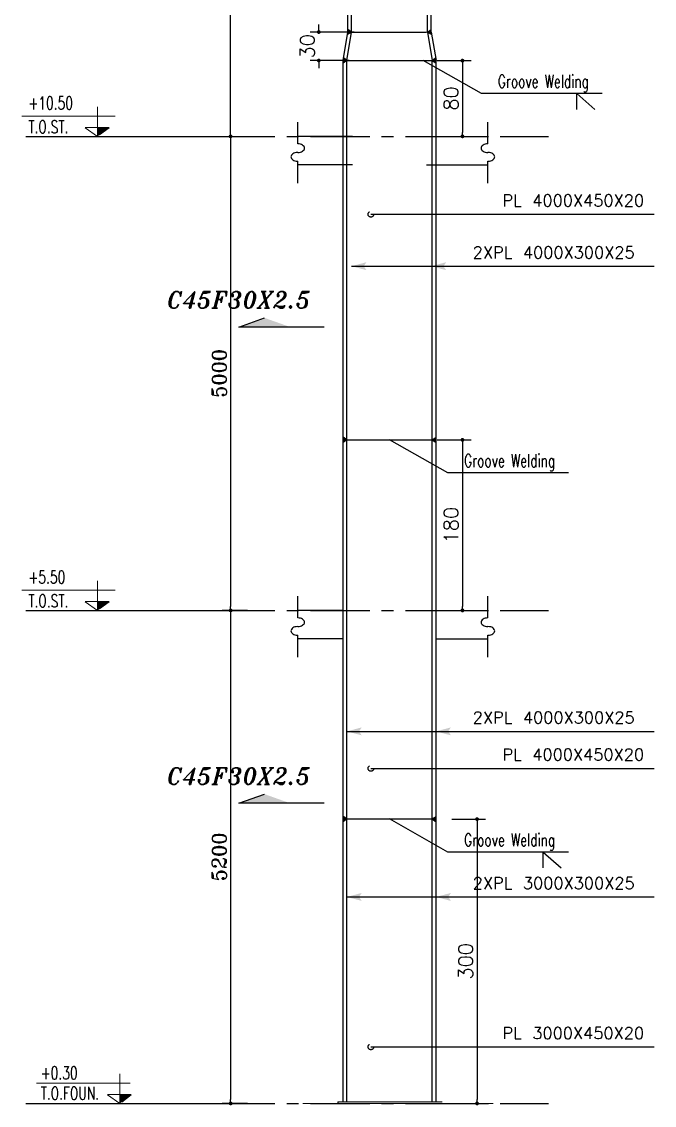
# Model space of a CAD drawing. Header units: inches. Extents: x 1387 to 2676, y -3554 to -2136.
# Drawn here: x 2541.16 to 2554.5, y -2344.25 to -2321.39 of the extents above; entities that cross this region are included whole.
import ezdxf

# ---------------------------------------------------------------- set-up
doc = ezdxf.new("R2010")
doc.units = ezdxf.units.IN
doc.header["$MEASUREMENT"] = 0
doc.linetypes.add('CENTER', pattern=[2, 1.25, -0.25, 0.25, -0.25])
doc.linetypes.add('HIDDEN', pattern=[0.375, 0.25, -0.125])
for name, color, linetype in [('1', 1, 'Continuous'), ('1R', 1, 'Continuous'), ('2H', 2, 'HIDDEN'), ('2Y', 2, 'Continuous'), ('3', 3, 'HIDDEN'), ('3G', 3, 'Continuous'), ('AXE', 1, 'CENTER'), ('COL-2', 3, 'Continuous'), ('D', 1, 'Continuous'), ('DIM', 8, 'Continuous'), ('LEVEL', 3, 'HIDDEN'), ('Pich', 2, 'Continuous')]:
    doc.layers.add(name, color=color, linetype=linetype)
doc.layers.add('2', color=2, linetype='Continuous', lineweight=9)
doc.styles.add('ITALICT', font='italict')
doc.styles.add('ROMANC', font='TXT.shx')
doc.styles.add('ROMANS', font='ROMANS')
doc.styles.add('ROMANT', font='romant')
doc.dimstyles.new('1-100', dxfattribs={"dimtxt": 0.3, "dimasz": 0.08, "dimexe": 0.18, "dimexo": 0.0625, "dimgap": 0.09, "dimtad": 1, "dimdec": 0, "dimlfac": 1000, "dimdsep": 46, "dimtxsty": 'ROMANT', "dimblk": 'DOT', "dimcen": 0.09, "dimclrd": 1, "dimclre": 1, "dimclrt": 3, "dimadec": 0, "dimazin": 0, "dimtfac": 1, "dimtdec": 0, "dimtix": 1, "dimtofl": 0, "dimtmove": 2, "dimatfit": 3, "dimldrblk": 'DOT', "dimfxl": 1, "dimtolj": 1, "dimarcsym": 0})
doc.dimstyles.new('1-50-2', dxfattribs={"dimtxt": 0.3, "dimasz": 0.08, "dimexe": 0.18, "dimexo": 0.0625, "dimgap": 0.09, "dimtad": 1, "dimdec": 0, "dimlfac": 500, "dimdsep": 46, "dimtxsty": 'ROMANT', "dimblk": 'DOT', "dimcen": 0.09, "dimclrd": 1, "dimclre": 1, "dimclrt": 3, "dimadec": 0, "dimazin": 0, "dimtfac": 1, "dimtdec": 0, "dimtix": 1, "dimtofl": 0, "dimtmove": 2, "dimatfit": 3, "dimldrblk": 'DOT', "dimfxl": 1, "dimtolj": 1, "dimarcsym": 0})

# ---------------------------------------------------------------- blocks, each defined once
blk = doc.blocks.new('DOT')
at = {"layer": 'DIM', "color": 0, "linetype": 'ByBlock'}
blk.add_line((-0.5, 0), (-1, 0), dxfattribs=at)
at = {"layer": 'DIM', "color": 0, "linetype": 'ByBlock', "const_width": 0.5}
blk.add_lwpolyline([(-0.25, 0, 1), (0.25, 0, 1)], format="xyb", close=True, dxfattribs=at)
blk = doc.blocks.new('*D1969')
at = {"layer": 'D', "color": 1, "lineweight": -2, "transparency": 16777216}
for p, q in [((2549.92, -2322.21), (2550.635, -2322.21)), ((2550.455, -2322.29), (2550.455, -2323.728)), ((2550.02, -2323.808), (2550.635, -2323.808))]:
    blk.add_line(p, q, dxfattribs=at)
at = {"layer": 'Defpoints', "color": 0, "transparency": 16777216}
for p in [(2549.858, -2322.21, -0.015), (2549.958, -2323.808), (2550.455, -2323.808)]:
    blk.add_point(p, dxfattribs=at)
at = {"layer": 'D', "color": 1, "lineweight": -2, "transparency": 16777216, "xscale": 0.08, "yscale": 0.08, "zscale": 0.08}
for p, rotation in [((2550.455, -2322.21), 90), ((2550.455, -2323.808), 270)]:
    blk.add_blockref('DOT', p, dxfattribs=dict(at, rotation=rotation))
at = {"layer": 'D', "color": 2, "transparency": 16777216, "insert": (2550.215, -2323.009), "char_height": 0.3, "attachment_point": 5, "rotation": 90, "style": 'ROMANS'}
blk.add_mtext('\\A1;80', dxfattribs=at)
blk = doc.blocks.new('_Dot')
at = {"layer": 'DIM', "color": 0, "lineweight": -2}
blk.add_line((-0.5, 0), (-1, 0), dxfattribs=at)
at = {"layer": 'DIM', "color": 0, "const_width": 0.5}
blk.add_lwpolyline([(-0.25, 0, 1), (0.25, 0, 1)], format="xyb", close=True, dxfattribs=at)
blk = doc.blocks.new('*D1968')
at = {"layer": 'D', "color": 1, "lineweight": -2, "transparency": 16777216}
for p, q in [((2547.426, -2321.528), (2547.426, -2321.448)), ((2548.174, -2321.608), (2547.246, -2321.608)), ((2548.063, -2322.208), (2547.246, -2322.208)), ((2547.426, -2322.288), (2547.426, -2322.368))]:
    blk.add_line(p, q, dxfattribs=at)
at = {"layer": 'Defpoints', "color": 0, "transparency": 16777216}
for p in [(2548.237, -2321.608), (2547.426, -2322.208), (2548.125, -2322.208, -0.015)]:
    blk.add_point(p, dxfattribs=at)
at = {"layer": 'D', "color": 1, "lineweight": -2, "transparency": 16777216, "xscale": 0.08, "yscale": 0.08, "zscale": 0.08}
for p, rotation in [((2547.426, -2321.608), 270), ((2547.426, -2322.208), 90)]:
    blk.add_blockref('DOT', p, dxfattribs=dict(at, rotation=rotation))
at = {"layer": 'D', "color": 2, "transparency": 16777216, "insert": (2547.186, -2321.908), "char_height": 0.3, "attachment_point": 5, "rotation": 90, "style": 'ROMANS'}
blk.add_mtext('\\A1;30', dxfattribs=at)
blk = doc.blocks.new('*D1965')
at = {"layer": 'Defpoints', "color": 0, "transparency": 16777216}
for p in [(2545.405, -2315.808), (2545.567, -2315.808), (2545.405, -2323.808)]:
    blk.add_point(p, dxfattribs=at)
at = {"layer": 'Pich', "color": 1, "lineweight": -2, "transparency": 16777216}
for p, q in [((2545.468, -2315.808), (2545.747, -2315.808)), ((2545.567, -2323.728), (2545.567, -2315.888)), ((2545.468, -2323.808), (2545.747, -2323.808))]:
    blk.add_line(p, q, dxfattribs=at)
at = {"layer": 'Pich', "color": 1, "lineweight": -2, "transparency": 16777216, "xscale": 0.08, "yscale": 0.08, "zscale": 0.08}
for p, rotation in [((2545.567, -2315.808), 90), ((2545.567, -2323.808), 270)]:
    blk.add_blockref('DOT', p, dxfattribs=dict(at, rotation=rotation))
at = {"layer": 'Pich', "color": 3, "transparency": 16777216, "insert": (2545.327, -2319.808), "char_height": 0.3, "attachment_point": 5, "rotation": 90, "style": 'ROMANT'}
blk.add_mtext('\\A1;4000', dxfattribs=at)
blk = doc.blocks.new('*D1966')
at = {"layer": 'Defpoints', "color": 0, "transparency": 16777216}
for p in [(2545.567, -2323.808), (2545.567, -2333.808), (2545.567, -2333.808)]:
    blk.add_point(p, dxfattribs=at)
at = {"layer": 'Pich', "color": 1, "lineweight": -2, "transparency": 16777216}
for p, q in [((2545.629, -2323.808), (2545.747, -2323.808)), ((2545.567, -2323.888), (2545.567, -2333.728)), ((2545.629, -2333.808), (2545.747, -2333.808))]:
    blk.add_line(p, q, dxfattribs=at)
at = {"layer": 'Pich', "color": 1, "lineweight": -2, "transparency": 16777216, "xscale": 0.08, "yscale": 0.08, "zscale": 0.08}
for p, rotation in [((2545.567, -2323.808), 90), ((2545.567, -2333.808), 270)]:
    blk.add_blockref('DOT', p, dxfattribs=dict(at, rotation=rotation))
at = {"layer": 'Pich', "color": 3, "transparency": 16777216, "insert": (2545.327, -2328.808), "char_height": 0.3, "attachment_point": 5, "rotation": 90, "style": 'ROMANT'}
blk.add_mtext('\\A1;5000', dxfattribs=at)
blk = doc.blocks.new('*D1967')
at = {"layer": 'Defpoints', "color": 0, "transparency": 16777216}
for p in [(2545.987, -2333.808), (2545.567, -2344.208), (2545.987, -2344.208)]:
    blk.add_point(p, dxfattribs=at)
at = {"layer": 'Pich', "color": 1, "lineweight": -2, "transparency": 16777216}
for p, q in [((2545.924, -2333.808), (2545.387, -2333.808)), ((2545.567, -2333.888), (2545.567, -2344.128)), ((2545.924, -2344.208), (2545.387, -2344.208))]:
    blk.add_line(p, q, dxfattribs=at)
at = {"layer": 'Pich', "color": 1, "lineweight": -2, "transparency": 16777216, "xscale": 0.08, "yscale": 0.08, "zscale": 0.08}
for p, rotation in [((2545.567, -2333.808), 90), ((2545.567, -2344.208), 270)]:
    blk.add_blockref('DOT', p, dxfattribs=dict(at, rotation=rotation))
at = {"layer": 'Pich', "color": 3, "transparency": 16777216, "insert": (2545.327, -2339.008), "char_height": 0.3, "attachment_point": 5, "rotation": 90, "style": 'ROMANT'}
blk.add_mtext('\\A1;5200', dxfattribs=at)
blk = doc.blocks.new('*D1960')
at = {"layer": 'D', "color": 1, "lineweight": -2, "transparency": 16777216}
for p, q in [((2550.228, -2338.21), (2550.943, -2338.21)), ((2550.763, -2338.29), (2550.763, -2344.128)), ((2550.328, -2344.208), (2550.943, -2344.208))]:
    blk.add_line(p, q, dxfattribs=at)
at = {"layer": 'Defpoints', "color": 0, "transparency": 16777216}
for p in [(2550.165, -2338.21), (2550.265, -2344.208), (2550.763, -2344.208)]:
    blk.add_point(p, dxfattribs=at)
at = {"layer": 'D', "color": 1, "lineweight": -2, "transparency": 16777216, "xscale": 0.08, "yscale": 0.08, "zscale": 0.08}
for p, rotation in [((2550.763, -2338.21), 90), ((2550.763, -2344.208), 270)]:
    blk.add_blockref('DOT', p, dxfattribs=dict(at, rotation=rotation))
at = {"layer": 'D', "color": 2, "transparency": 16777216, "insert": (2550.523, -2341.209), "char_height": 0.3, "attachment_point": 5, "rotation": 90, "style": 'ROMANS'}
blk.add_mtext('\\A1;300', dxfattribs=at)
blk = doc.blocks.new('*D1970')
at = {"layer": 'D', "color": 1, "lineweight": -2, "transparency": 16777216}
for p, q in [((2549.92, -2330.21), (2550.635, -2330.21)), ((2550.455, -2330.29), (2550.455, -2333.728)), ((2550.02, -2333.808), (2550.635, -2333.808))]:
    blk.add_line(p, q, dxfattribs=at)
at = {"layer": 'Defpoints', "color": 0, "transparency": 16777216}
for p in [(2549.858, -2330.21, -0.015), (2549.958, -2333.808, -0.015), (2550.455, -2333.808)]:
    blk.add_point(p, dxfattribs=at)
at = {"layer": 'D', "color": 1, "lineweight": -2, "transparency": 16777216, "xscale": 0.08, "yscale": 0.08, "zscale": 0.08}
for p, rotation in [((2550.455, -2330.21), 90), ((2550.455, -2333.808), 270)]:
    blk.add_blockref('DOT', p, dxfattribs=dict(at, rotation=rotation))
at = {"layer": 'D', "color": 2, "transparency": 16777216, "insert": (2550.215, -2332.009), "char_height": 0.3, "attachment_point": 5, "rotation": 90, "style": 'ROMANS'}
blk.add_mtext('\\A1;180', dxfattribs=at)

msp = doc.modelspace()

# ---------------------------------------------------------------- hatches: boundary and pattern name
at = {"layer": '1R'}
h = msp.add_hatch(color=256, dxfattribs=at)
h.dxf.hatch_style = 1
h.paths.add_polyline_path([(2548.03737283, -2321.55064041), (2548.03737283, -2321.6077692), (2548.11737283, -2321.6077692)])
h.paths.add_polyline_path([(2548.11737283, -2321.6077692), (2548.03737283, -2321.6077692), (2548.02842057, -2321.66148275)])
h = msp.add_hatch(color=256, dxfattribs=at)
h.dxf.hatch_style = 1
h.paths.add_polyline_path([(2549.79737283, -2321.55064041), (2549.79737283, -2321.6077692), (2549.71737283, -2321.6077692)])
h.paths.add_polyline_path([(2549.71737283, -2321.6077692), (2549.79737283, -2321.6077692), (2549.80633228, -2321.66152587)])
h = msp.add_hatch(color=256, dxfattribs=at)
h.dxf.hatch_style = 1
h.paths.add_polyline_path([(2547.94622918, -2322.15463112), (2547.93737283, -2322.2077692), (2548.01737283, -2322.2077692)])
h.paths.add_polyline_path([(2548.01737283, -2322.2077692), (2547.93737283, -2322.2077692), (2547.93737283, -2322.26489798)])
h = msp.add_hatch(color=256, dxfattribs=at)
h.dxf.hatch_style = 1
h.paths.add_polyline_path([(2549.88857191, -2322.15496367), (2549.89737283, -2322.2077692), (2549.81737283, -2322.2077692)])
h.paths.add_polyline_path([(2549.81737283, -2322.2077692), (2549.89737283, -2322.2077692), (2549.89737283, -2322.26489798)])
h = msp.add_hatch(color=256, dxfattribs=at)
h.dxf.hatch_style = 1
h.paths.add_polyline_path([(2547.93737283, -2330.15463112), (2547.93737283, -2330.2077692), (2548.01737283, -2330.2077692)])
h.paths.add_polyline_path([(2548.01737283, -2330.2077692), (2547.93737283, -2330.2077692), (2547.93737283, -2330.26489798)])
h = msp.add_hatch(color=256, dxfattribs=at)
h.dxf.hatch_style = 1
h.paths.add_polyline_path([(2549.89737283, -2330.15496367), (2549.89737283, -2330.2077692), (2549.81737283, -2330.2077692)])
h.paths.add_polyline_path([(2549.81737283, -2330.2077692), (2549.89737283, -2330.2077692), (2549.89737283, -2330.26489798)])
h = msp.add_hatch(color=256, dxfattribs=at)
h.dxf.hatch_style = 1
h.paths.add_polyline_path([(2547.93737283, -2338.15463112), (2547.93737283, -2338.2077692), (2548.01737283, -2338.2077692)])
h.paths.add_polyline_path([(2548.01737283, -2338.2077692), (2547.93737283, -2338.2077692), (2547.93737283, -2338.26489798)])
h = msp.add_hatch(color=256, dxfattribs=at)
h.dxf.hatch_style = 1
h.paths.add_polyline_path([(2549.89737283, -2338.15496367), (2549.89737283, -2338.2077692), (2549.81737283, -2338.2077692)])
h.paths.add_polyline_path([(2549.81737283, -2338.2077692), (2549.89737283, -2338.2077692), (2549.89737283, -2338.26489798)])
at = {"layer": 'COL-2'}
msp.add_hatch(color=256, dxfattribs=at).paths.add_polyline_path([(2550.02942075, -2344.1726692), (2547.82586325, -2344.1726692), (2547.82586325, -2344.2077692), (2550.02942075, -2344.2077692)])

# ---------------------------------------------------------------- linework, layer by layer
at = {"layer": '1'}
for p, q in [((2548.52367963, -2325.45129038), (2554.49968708, -2325.45129038)), ((2548.11737283, -2326.54679032), (2554.49968708, -2326.54679032)), ((2548.01737283, -2336.35947856), (2554.49968708, -2336.35947856)), ((2548.52367963, -2337.14041413), (2554.49968708, -2337.14041413)), ((2548.01737283, -2339.85179713), (2554.49968708, -2339.85179713)), ((2548.52367963, -2343.01413562), (2554.49968708, -2343.01413562))]:
    msp.add_line(p, q, dxfattribs=at)
at = {"layer": '1R'}
for p, q in [((2548.11737283, -2321.6077692), (2548.03737283, -2321.55064041)), ((2549.71737283, -2321.6077692), (2549.79737283, -2321.55064041)), ((2548.11737283, -2321.6077692), (2548.02834503, -2321.661936, -0.01635413)), ((2548.03737283, -2321.6077692, -0.01499996), (2549.39737283, -2321.6077692, -0.01499996)), ((2548.23737283, -2321.6077692), (2549.69737283, -2321.6077692)), ((2549.71737283, -2321.6077692), (2549.80633228, -2321.66152587, -0.01499996)), ((2547.93737283, -2322.2077692, -0.01499996), (2549.89737283, -2322.2077692, -0.01499996)), ((2547.93737283, -2322.2077692, -0.01499996), (2549.89737283, -2322.2077692, -0.01499996)), ((2547.93737283, -2322.2077692, -0.01499996), (2549.69737283, -2322.2077692, -0.01499996)), ((2547.93737283, -2322.2077692, -0.01499996), (2549.69737283, -2322.2077692, -0.01499996)), ((2548.01737283, -2322.2077692, -0.01499996), (2547.93737283, -2322.26489798, -0.01499996)), ((2548.01737283, -2322.2077692, -0.01499996), (2547.94622918, -2322.15463112, -0.02867148)), ((2550.8559827, -2322.90441907, -0.01499996), (2549.62786117, -2322.2077692, -0.01499996)), ((2549.81737283, -2322.2077692, -0.01499996), (2549.88857191, -2322.15496367, -0.01499996)), ((2549.81737283, -2322.2077692, -0.01499996), (2549.89737283, -2322.26489798, -0.01499996)), ((2553.40324747, -2322.90441907, -0.01499996), (2550.8559827, -2322.90441907, -0.01499996)), ((2548.01737283, -2330.2077692), (2547.93737283, -2330.15463112)), ((2548.01737283, -2330.2077692), (2547.93737283, -2330.26489798)), ((2548.01737283, -2330.2077692), (2549.77737283, -2330.2077692)), ((2548.01737283, -2330.2077692), (2549.89737283, -2330.2077692)), ((2548.01737283, -2330.2077692), (2549.89737283, -2330.2077692)), ((2548.01737283, -2330.2077692), (2549.77737283, -2330.2077692)), ((2548.01737283, -2330.2077692), (2549.77737283, -2330.2077692)), ((2550.14549437, -2330.90441907), (2548.91737283, -2330.2077692)), ((2549.81737283, -2330.2077692), (2549.89737283, -2330.15496367)), ((2549.81737283, -2330.2077692), (2549.89737283, -2330.26489798)), ((2552.69275914, -2330.90441907), (2550.14549437, -2330.90441907)), ((2548.01737283, -2338.2077692), (2547.93737283, -2338.15463112)), ((2548.01737283, -2338.2077692), (2547.93737283, -2338.26489798)), ((2548.01737283, -2338.2077692), (2549.89737283, -2338.2077692)), ((2548.01737283, -2338.2077692), (2549.89737283, -2338.2077692)), ((2548.01737283, -2338.2077692), (2549.77737283, -2338.2077692)), ((2548.01737283, -2338.2077692), (2549.77737283, -2338.2077692)), ((2550.14549437, -2338.90441907), (2548.91737283, -2338.2077692)), ((2549.81737283, -2338.2077692), (2549.89737283, -2338.15496367)), ((2549.81737283, -2338.2077692), (2549.89737283, -2338.26489798)), ((2552.69275914, -2338.90441907), (2550.14549437, -2338.90441907))]:
    msp.add_line(p, q, dxfattribs=at)
at = {"layer": '2'}
for p, q in [((2543.13331859, -2323.37965528), (2541.16166553, -2323.37965528)), ((2542.7634117, -2323.8077692), (2542.7634117, -2323.18333853)), ((2542.7634117, -2323.8077692), (2542.50336683, -2323.62760634)), ((2542.50343343, -2323.6228955), (2543.0035197, -2323.6228955)), ((2542.7634117, -2333.8077692), (2542.7634117, -2333.18333853)), ((2543.13331859, -2333.37965528), (2541.16166553, -2333.37965528)), ((2542.7634117, -2333.8077692), (2542.50336683, -2333.62760634)), ((2542.50343343, -2333.6228955), (2543.0035197, -2333.6228955)), ((2543.23271289, -2344.2077692), (2543.23271289, -2343.58333853)), ((2543.44555888, -2343.77965528), (2541.47390581, -2343.77965528)), ((2543.23271289, -2344.2077692), (2542.97266802, -2344.02760634)), ((2542.97273462, -2344.0228955), (2543.47282089, -2344.0228955)), ((2547.82586325, -2344.1726692), (2550.02986325, -2344.1726692)), ((2547.0903546, -2344.2077692), (2551.10058348, -2344.2077692))]:
    msp.add_line(p, q, dxfattribs=at)
at = {"layer": '2H'}
for p, q in [((2543.00345311, -2323.62760634), (2542.7634117, -2323.8077692)), ((2543.00345311, -2333.62760634), (2542.7634117, -2333.8077692)), ((2543.4727543, -2344.02760634), (2543.23271289, -2344.2077692))]:
    msp.add_line(p, q, dxfattribs=at)
at = {"layer": '2Y'}
for p, q in [((2552.8689365, -2323.24029659, -0.01499996), (2552.8689365, -2322.9052914, -0.01499996)), ((2552.8689365, -2322.9052914, -0.01499996), (2553.24363903, -2323.24029659, -0.01499996)), ((2546.98063495, -2323.96621595), (2546.98063495, -2323.51059283)), ((2550.99276387, -2323.96621595), (2550.99276387, -2323.51059283)), ((2546.98063495, -2324.79216283), (2546.98063495, -2324.33157835)), ((2550.99276387, -2324.79216283), (2550.99276387, -2324.33157835)), ((2546.98063495, -2333.96621595), (2546.98063495, -2333.51059283)), ((2550.99276387, -2333.96621595), (2550.99276387, -2333.51059283)), ((2546.98063495, -2334.79216283), (2546.98063495, -2334.33157835)), ((2550.99276387, -2334.79216283), (2550.99276387, -2334.33157835)), ((2552.15844817, -2339.24029659), (2552.15844817, -2338.9052914)), ((2552.15844817, -2338.9052914), (2552.53315069, -2339.24029659))]:
    msp.add_line(p, q, dxfattribs=at)
for centre, radius, start, end in [((2546.98063495, -2324.18998524), 0.22376929, 75.201495889, 90.000000003), ((2546.99788067, -2324.1247059), 0.15625036, 57.470460436, 75.201495889), ((2547.02417514, -2324.08347878), 0.10735174, 33.001544692, 57.470460436), ((2547.06408952, -2324.05755655), 0.05975846, 359.999999998, 33.001544691), ((2547.06408952, -2324.05755655), 0.05975846, 326.998455309, 0), ((2550.9093093, -2324.05755655), 0.05975846, 146.998455309, 180.000000002), ((2550.9093093, -2324.05755655), 0.05975846, 180, 213.001544691), ((2550.94922368, -2324.08347878), 0.10735174, 122.529539564, 146.998455308), ((2550.97551815, -2324.1247059), 0.15625036, 104.798504111, 122.529539564), ((2550.99276387, -2324.18998524), 0.22376929, 89.999999997, 104.798504111), ((2546.89718038, -2324.24023775), 0.05975846, 146.998455308, 179.999999999), ((2546.89718038, -2324.24023775), 0.05975846, 180, 213.001544691), ((2546.93709476, -2324.26615998), 0.10735174, 122.529539564, 146.998455308), ((2546.93709476, -2324.21431551), 0.10735174, 213.001544692, 237.470460436), ((2546.96338923, -2324.3073871), 0.15625036, 104.798504114, 122.529539568), ((2546.98063495, -2324.37266644), 0.22376929, 89.999999997, 104.798504111), ((2546.98063495, -2323.92512786), 0.22376929, 270, 284.798504114), ((2546.99788067, -2323.99040719), 0.15625036, 284.798504111, 302.529539564), ((2547.02417514, -2324.03163432), 0.10735174, 302.529539564, 326.998455309), ((2550.94922368, -2324.03163432), 0.10735174, 213.001544691, 237.470460436), ((2550.97551815, -2323.99040719), 0.15625036, 237.470460436, 255.201495889), ((2550.99276387, -2323.92512786), 0.22376929, 255.201495886, 270), ((2550.99276387, -2324.37266644), 0.22376929, 75.201495889, 90.000000003), ((2551.01000959, -2324.3073871), 0.15625036, 57.470460432, 75.201495886), ((2551.03630406, -2324.26615998), 0.10735174, 33.001544692, 57.470460436), ((2551.03630406, -2324.21431551), 0.10735174, 302.529539564, 326.998455308), ((2551.07621844, -2324.24023775), 0.05975846, 0.000000001, 33.001544692), ((2551.07621844, -2324.24023775), 0.05975846, 326.998455309, 0), ((2546.96338923, -2324.17308839), 0.15625036, 237.470460436, 255.201495889), ((2546.98063495, -2324.10780906), 0.22376929, 255.201495889, 270), ((2550.99276387, -2324.10780906), 0.22376929, 270, 284.798504111), ((2551.01000959, -2324.17308839), 0.15625036, 284.798504111, 302.529539564), ((2546.98063495, -2334.18998524), 0.22376929, 75.201495889, 90.000000003), ((2546.99788067, -2334.1247059), 0.15625036, 57.470460436, 75.201495889), ((2546.99788067, -2333.99040719), 0.15625036, 284.798504111, 302.529539564), ((2547.02417514, -2334.08347878), 0.10735174, 33.001544692, 57.470460436), ((2547.02417514, -2334.03163432), 0.10735174, 302.529539564, 326.998455309), ((2547.06408952, -2334.05755655), 0.05975846, 359.999999998, 33.001544691), ((2547.06408952, -2334.05755655), 0.05975846, 326.998455309, 0), ((2550.9093093, -2334.05755655), 0.05975846, 146.998455309, 180.000000002), ((2550.9093093, -2334.05755655), 0.05975846, 180, 213.001544691), ((2550.94922368, -2334.08347878), 0.10735174, 122.529539564, 146.998455308), ((2550.94922368, -2334.03163432), 0.10735174, 213.001544691, 237.470460436), ((2550.97551815, -2334.1247059), 0.15625036, 104.798504111, 122.529539564), ((2550.97551815, -2333.99040719), 0.15625036, 237.470460436, 255.201495889), ((2550.99276387, -2334.18998524), 0.22376929, 89.999999997, 104.798504111), ((2546.89718038, -2334.24023775), 0.05975846, 146.998455308, 179.999999999), ((2546.89718038, -2334.24023775), 0.05975846, 180, 213.001544691), ((2546.93709476, -2334.26615998), 0.10735174, 122.529539564, 146.998455308), ((2546.93709476, -2334.21431551), 0.10735174, 213.001544692, 237.470460436), ((2546.96338923, -2334.3073871), 0.15625036, 104.798504114, 122.529539568), ((2546.96338923, -2334.17308839), 0.15625036, 237.470460436, 255.201495889), ((2546.98063495, -2334.37266644), 0.22376929, 89.999999997, 104.798504111), ((2546.98063495, -2334.10780906), 0.22376929, 255.201495889, 270), ((2546.98063495, -2333.92512786), 0.22376929, 270, 284.798504114), ((2550.99276387, -2333.92512786), 0.22376929, 255.201495886, 270), ((2550.99276387, -2334.37266644), 0.22376929, 75.201495889, 90.000000003), ((2550.99276387, -2334.10780906), 0.22376929, 270, 284.798504111), ((2551.01000959, -2334.3073871), 0.15625036, 57.470460432, 75.201495886), ((2551.01000959, -2334.17308839), 0.15625036, 284.798504111, 302.529539564), ((2551.03630406, -2334.26615998), 0.10735174, 33.001544692, 57.470460436), ((2551.03630406, -2334.21431551), 0.10735174, 302.529539564, 326.998455308), ((2551.07621844, -2334.24023775), 0.05975846, 0.000000001, 33.001544692), ((2551.07621844, -2334.24023775), 0.05975846, 326.998455309, 0)]:
    msp.add_arc(centre, radius, start, end, dxfattribs=at)
at = {"layer": '3'}
for centre in [(2548.52367963, -2325.45129038), (2548.52367963, -2337.14041413), (2548.52367963, -2343.01413562)]:
    msp.add_circle(centre, 0.06, dxfattribs=at)
for points in [[(2542.7634117, -2323.8077692), (2543.00345311, -2323.62760634), (2542.7634117, -2323.62760634)], [(2548.11737283, -2326.54679032), (2548.37460814, -2326.54679032), (2548.4310075, -2326.46273431)], [(2548.11737283, -2326.54679032), (2548.37460814, -2326.54679032), (2548.4310075, -2326.63084633)], [(2549.79737283, -2326.54679032), (2550.05460814, -2326.54679032), (2550.1110075, -2326.46273431)], [(2549.79737283, -2326.54679032), (2550.05460814, -2326.54679032), (2550.1110075, -2326.63084633)], [(2542.7634117, -2333.8077692), (2543.00345311, -2333.62760634), (2542.7634117, -2333.62760634)], [(2548.01737283, -2336.35947856), (2548.27460814, -2336.35947856), (2548.3310075, -2336.27542255)], [(2548.01737283, -2336.35947856), (2548.27460814, -2336.35947856), (2548.3310075, -2336.44353456)], [(2549.89737283, -2336.35947856), (2550.15460814, -2336.35947856), (2550.2110075, -2336.27542255)], [(2549.89737283, -2336.35947856), (2550.15460814, -2336.35947856), (2550.2110075, -2336.44353456)], [(2548.01737283, -2339.85179713), (2548.27460814, -2339.85179713), (2548.3310075, -2339.76774112)], [(2549.89737283, -2339.85179713), (2550.15460814, -2339.85179713), (2550.2110075, -2339.76774112)], [(2548.01737283, -2339.85179713), (2548.27460814, -2339.85179713), (2548.3310075, -2339.93585314)], [(2549.89737283, -2339.85179713), (2550.15460814, -2339.85179713), (2550.2110075, -2339.93585314)], [(2543.23271289, -2344.2077692), (2543.4727543, -2344.02760634), (2543.23271289, -2344.02760634)]]:
    msp.add_solid(points, dxfattribs=at)
at = {"layer": '3G'}
for p, q in [((2548.03737283, -2321.6077692, -0.01499996), (2548.03737283, -2313.6077692, 0.02999992)), ((2548.11737283, -2321.6077692, -0.01499996), (2548.11737283, -2313.6077692, 0.02999992)), ((2549.71737283, -2321.6077692, -0.01499996), (2549.71737283, -2313.6077692, 0.02999992)), ((2549.71737283, -2321.6077692, -0.01499996), (2549.71737283, -2313.6077692, 0.02999992)), ((2549.79737283, -2321.6077692, -0.01499996), (2549.79737283, -2313.6077692, 0.02999992)), ((2547.93737283, -2322.2077692, -0.02999992), (2548.03737283, -2321.6077692, -0.01499996)), ((2548.01737283, -2322.2077692, -0.02999992), (2548.11737283, -2321.6077692, -0.01499996)), ((2549.71737283, -2321.6077692, -0.01499996), (2549.81737283, -2322.2077692, -0.01499996)), ((2549.79737283, -2321.6077692, -0.01499996), (2549.89737283, -2322.2077692, -0.01499996)), ((2547.93737283, -2344.1726692), (2547.93737283, -2322.2077692, -0.01499996)), ((2548.01737283, -2344.1726692), (2548.01737283, -2322.2077692, -0.01499996)), ((2549.81737283, -2344.1726692), (2549.81737283, -2322.2077692, -0.01499996)), ((2549.81737283, -2344.1726692), (2549.81737283, -2322.2077692, -0.01499996)), ((2549.89737283, -2344.1726692), (2549.89737283, -2322.2077692, -0.01499996)), ((2548.13737283, -2323.8077692), (2546.98063495, -2323.8077692)), ((2549.69737283, -2323.8077692), (2550.99276387, -2323.8077692)), ((2548.13737283, -2324.4077692), (2546.98063495, -2324.4077692)), ((2549.69737283, -2324.4077692), (2550.99276387, -2324.4077692)), ((2545.73712193, -2327.8305215), (2546.28105474, -2327.6369547)), ((2547.54000132, -2327.8305215), (2545.73712193, -2327.8305215)), ((2547.93737283, -2333.8077692), (2546.98063495, -2333.8077692)), ((2549.89737283, -2333.8077692), (2550.99276387, -2333.8077692)), ((2547.93737283, -2334.4077692), (2546.98063495, -2334.4077692)), ((2549.89737283, -2334.4077692), (2550.99276387, -2334.4077692)), ((2545.73712193, -2337.87666911), (2546.28105474, -2337.68310231)), ((2547.54000132, -2337.87666911), (2545.73712193, -2337.87666911))]:
    msp.add_line(p, q, dxfattribs=at)
for points in [[(2545.73712193, -2327.8305215), (2546.28105474, -2327.6369547), (2546.28105474, -2327.8305215)], [(2546.82498756, -2327.8305215), (2546.28105474, -2327.6369547), (2546.28105474, -2327.8305215)], [(2545.73712193, -2337.87666911), (2546.28105474, -2337.68310231), (2546.28105474, -2337.87666911)], [(2546.82498756, -2337.87666911), (2546.28105474, -2337.68310231), (2546.28105474, -2337.87666911)]]:
    msp.add_solid(points, dxfattribs=at)
at = {"layer": 'AXE'}
for p, q in [((2541.25048267, -2323.8077692, -0.01499996), (2552.27139319, -2323.8077692, -0.01499996)), ((2541.25048267, -2333.8077692), (2552.27139319, -2333.8077692)), ((2541.25048267, -2344.2077692), (2552.27139319, -2344.2077692))]:
    msp.add_line(p, q, dxfattribs=at)
at = {"layer": 'COL-2'}
msp.add_line((2547.82586325, -2344.1726692), (2547.82586325, -2344.2077692), dxfattribs=at)
at = {"layer": 'D'}
for p, q in [((2541.97079917, -2323.8077692), (2544.12115997, -2323.8077692)), ((2543.12252937, -2323.8077692), (2545.27289017, -2323.8077692)), ((2541.97079917, -2333.8077692), (2544.12115997, -2333.8077692)), ((2543.12252937, -2333.8077692), (2545.27289017, -2333.8077692)), ((2542.28303945, -2344.2077692), (2544.43340026, -2344.2077692)), ((2543.43476965, -2344.2077692), (2545.58513046, -2344.2077692))]:
    msp.add_line(p, q, dxfattribs=at)

# ---------------------------------------------------------------- texts
at = {"layer": '2Y', "style": 'ROMANC'}
for s, p in [('PL 4000X450X20', (2551.29764777, -2325.28563331)), ('2XPL 4000X300X25', (2550.67002317, -2326.38113325)), ('2XPL 4000X300X25', (2550.67002317, -2336.19382149)), ('PL 4000X450X20', (2551.29764777, -2336.97475707)), ('2XPL 3000X300X25', (2550.67002317, -2339.68614006)), ('PL 3000X450X20', (2551.29764777, -2342.84847855))]:
    msp.add_text(s, height=0.2499993062, dxfattribs=at).set_placement(p)
at = {"layer": '3G', "style": 'ITALICT'}
for p in [(2544.22792371, -2327.43295238), (2544.22792371, -2337.47909998)]:
    msp.add_text('C45F30X2.5', height=0.35, dxfattribs=at).set_placement(p)
at = {"layer": 'LEVEL', "style": 'ROMANS', "width": 0.7}
for s, p in [('Groove Welding', (2551.19979462, -2322.78285462, -0.01499996)), ('+10.50', (2541.30246375, -2323.24002116)), ('T.O.ST.  ', (2541.30246375, -2323.74126807)), ('Groove Welding', (2550.48930629, -2330.78285462)), ('+5.50', (2541.30246375, -2333.24002116)), ('T.O.ST.  ', (2541.30246375, -2333.74126807)), ('Groove Welding', (2550.48930629, -2338.78285462)), ('+0.30', (2541.56256183, -2343.6987166)), ('T.O.FOUN.', (2541.56256183, -2344.12827395))]:
    msp.add_text(s, height=0.27, dxfattribs=at).set_placement(p)

# ---------------------------------------------------------------- dimensions: what is measured, and where the dimension line sits
at = {"layer": 'D'}
for base, p1, p2, text, picture, middle in [((2547.42557336, -2322.2077692), (2548.23663584, -2321.6077692), (2548.12507247, -2322.2077692, -0.01499996), '30', '*D1968', (2547.18557336, -2321.9077692)), ((2550.45532374, -2323.8077692), (2549.85793334, -2322.20960802, -0.01499996), (2549.95793334, -2323.8077692), '80', '*D1969', (2550.21532374, -2323.00868861)), ((2550.45532374, -2333.8077692, 0.01499996), (2549.85793334, -2330.20960802), (2549.95793334, -2333.8077692), '180', '*D1970', (2550.21532374, -2332.00868861, 0.01499996)), ((2550.76273931, -2344.2077692), (2550.16534892, -2338.20960802), (2550.26534892, -2344.2077692), '300', '*D1960', (2550.52273931, -2341.20868861))]:
    dim = msp.add_linear_dim(base=base, p1=p1, p2=p2, angle=90, text=text, dimstyle='1-100', override={"dimtxsty": 'ROMANS', "dimclrt": 2, "dimtmove": 1}, dxfattribs=at)
    dim.commit()
    dim.dimension.update_dxf_attribs({"geometry": picture, "text_midpoint": middle})
at = {"layer": 'Pich'}
for base, p1, p2, picture, middle in [((2545.56660247, -2315.8077692), (2545.40512676, -2323.8077692), (2545.40512676, -2315.8077692), '*D1965', (2545.32660247, -2319.8077692)), ((2545.56660247, -2333.8077692), (2545.56660247, -2323.8077692), (2545.56660247, -2333.8077692), '*D1966', (2545.32660247, -2328.8077692)), ((2545.56660247, -2344.2077692), (2545.98660247, -2333.8077692), (2545.98660247, -2344.2077692), '*D1967', (2545.32660247, -2339.0077692))]:
    dim = msp.add_linear_dim(base=base, p1=p1, p2=p2, angle=90, dimstyle='1-50-2', dxfattribs=at)
    dim.commit()
    dim.dimension.update_dxf_attribs({"geometry": picture, "text_midpoint": middle})

doc.saveas('drawing.dxf')
